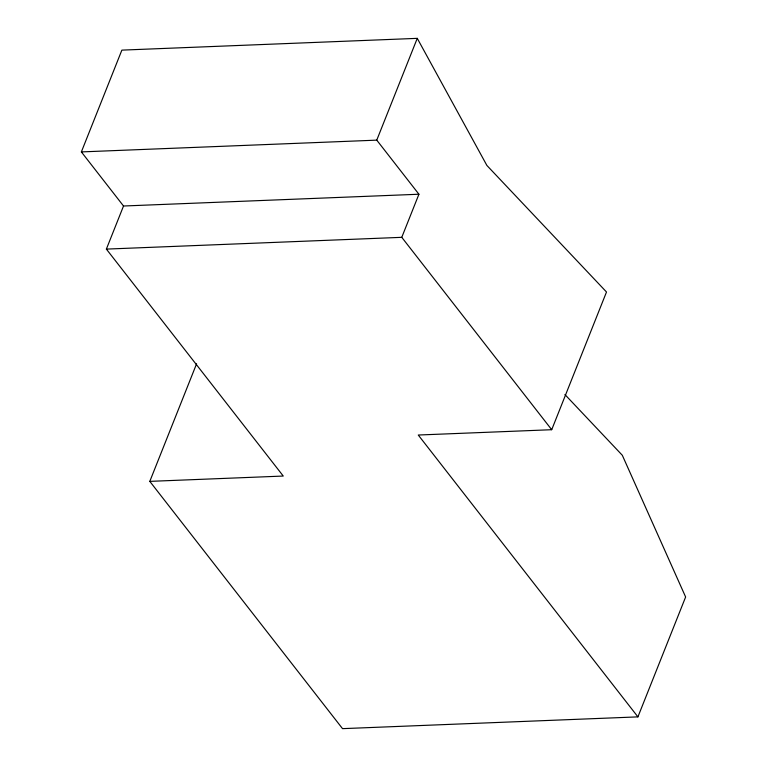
<?xml version="1.0" encoding="UTF-8"?>
<svg xmlns="http://www.w3.org/2000/svg" width="767" height="767" viewBox="0 0 767 767"><rect width="100%" height="100%" fill="white"/><g stroke="black" fill="none" stroke-linecap="round" stroke-linejoin="round"><path stroke-width="1.15" d="M551.713 429.712L401.774 237.329L418.926 194.233L123.525 206.007L81.369 151.914L121.876 50.123L417.267 38.35L486.882 165.442L606.505 292.006L551.713 429.712L418.255 435.023L637.923 716.877L685.631 596.994L622.315 455.272L564.905 394.526M196.582 363.807L149.805 481.369L283.263 476.048L106.373 249.102L123.525 206.007M418.926 194.233L376.76 140.14L417.267 38.35M81.369 151.914L376.76 140.14M106.373 249.102L401.774 237.329M637.923 716.877L342.533 728.65L149.805 481.369"/></g></svg>
